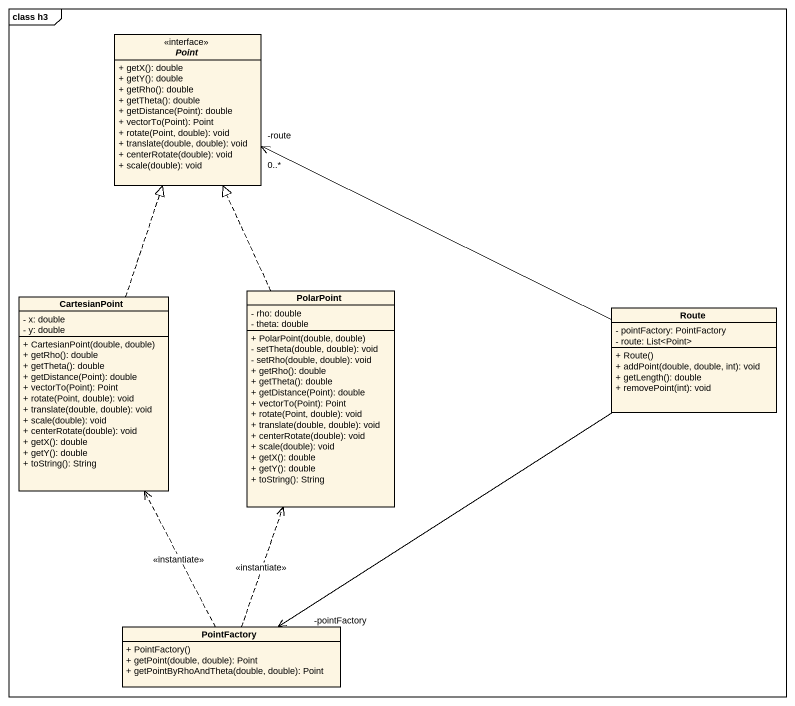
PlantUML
@startuml
mainframe class h3
hide circle
hide empty members
skinparam classAttributeIconSize 0
interface Point <<interface>> {
  + getX(): double
  + getY(): double
  + getRho(): double
  + getTheta(): double
  + getDistance(Point): double
  + vectorTo(Point): Point
  + rotate(Point, double): void
  + translate(double, double): void
  + centerRotate(double): void
  + scale(double): void
}
class PolarPoint {
  - rho: double
  - theta: double
  + PolarPoint(double, double)
  - setTheta(double, double): void
  - setRho(double, double): void
  + getRho(): double
  + getTheta(): double
  + getDistance(Point): double
  + vectorTo(Point): Point
  + rotate(Point, double): void
  + translate(double, double): void
  + centerRotate(double): void
  + scale(double): void
  + getX(): double
  + getY(): double
  + toString(): String
}
class CartesianPoint {
  - x: double
  - y: double
  + CartesianPoint(double, double)
  + getRho(): double
  + getTheta(): double
  + getDistance(Point): double
  + vectorTo(Point): Point
  + rotate(Point, double): void
  + translate(double, double): void
  + scale(double): void
  + centerRotate(double): void
  + getX(): double
  + getY(): double
  + toString(): String
}
class Route {
  - pointFactory: PointFactory
  - route: List<Point>
  + Route()
  + addPoint(double, double, int): void
  + getLength(): double
  + removePoint(int): void
}
class PointFactory {
  + PointFactory()
  + getPoint(double, double): Point
  + getPointByRhoAndTheta(double, double): Point
}
PolarPoint .up.|> Point
CartesianPoint .up.|> Point
Route -left-> "-route\n0..*" Point
Route --> "-pointFactory" PointFactory
PointFactory .up.> PolarPoint : <<instantiate>>
PointFactory .up.> CartesianPoint : <<instantiate>>
@enduml
